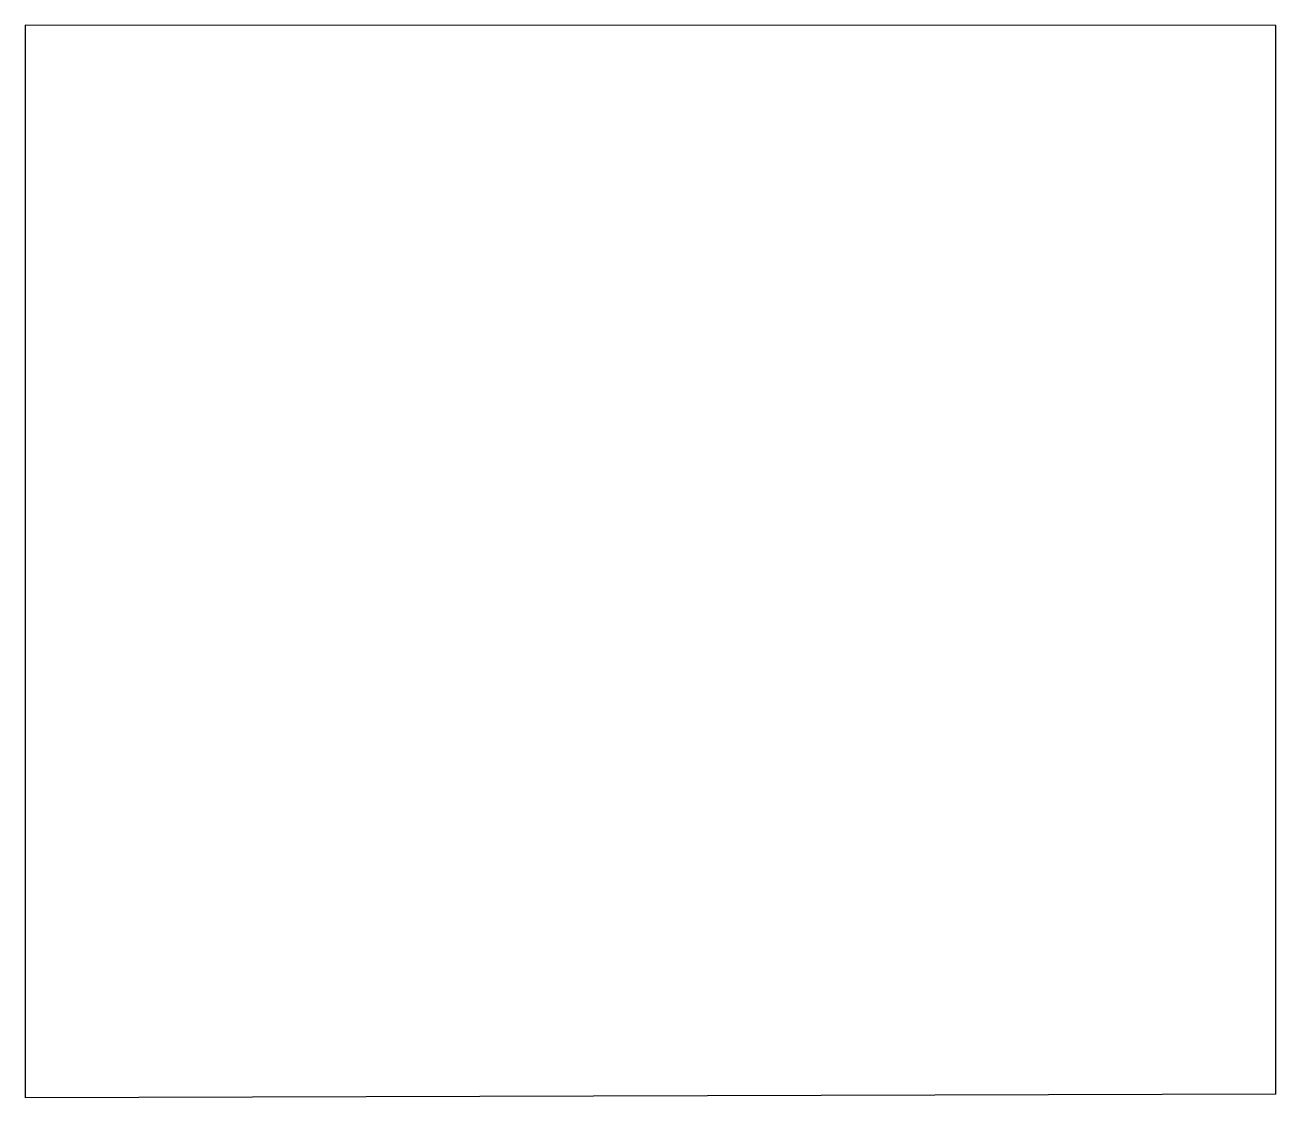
# Model space of a CAD drawing. Header units: millimetres. Extents: x 38.9 to 42.4, y 28.72 to 31.72.
import ezdxf

# ---------------------------------------------------------------- set-up
doc = ezdxf.new("R2010")
doc.units = ezdxf.units.MM
doc.layers.add('Corte exterior', color=1, linetype='Continuous', true_color=0xff0000)

msp = doc.modelspace()

# ---------------------------------------------------------------- linework, layer by layer
at = {"layer": 'Corte exterior'}
for p, q in [((42.3997, 31.7237), (38.901, 31.725)), ((38.901, 31.725), (38.901, 28.725)), ((42.3997, 28.7357), (42.3997, 31.7237)), ((42.3997, 28.7357), (38.901, 28.725))]:
    msp.add_line(p, q, dxfattribs=at)

doc.saveas('drawing.dxf')
